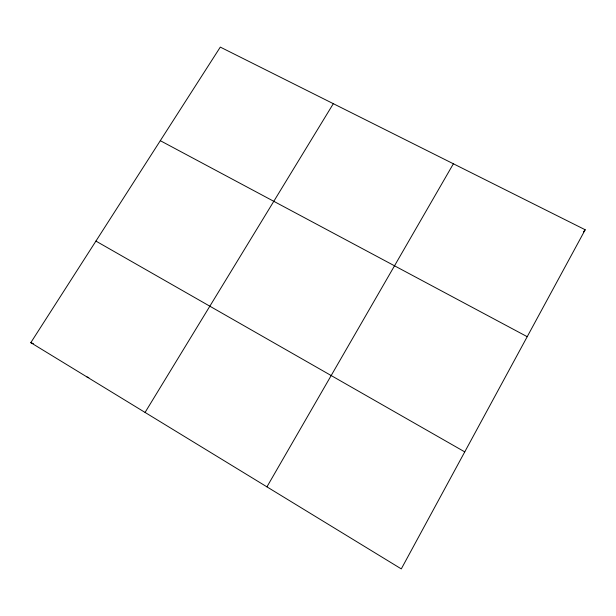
<?xml version="1.0" encoding="UTF-8"?>
<svg xmlns="http://www.w3.org/2000/svg" width="616" height="616" viewBox="0 0 616 616"><rect width="100%" height="100%" fill="white"/><g stroke="black" fill="none" stroke-linecap="round" stroke-linejoin="round"><path stroke-width="0.92" d="M585.2 229.76L401.293 568.899L30.8 342.658L220.305 47.101L585.2 229.76L583.46 231.885M266.936 486.856L453.391 163.779M145.068 412.435L333.325 103.673M87.025 376.992L88.827 377.6M30.8 342.658L33.372 343.636M160.299 140.679L527.211 336.69M95.919 241.087L464.749 451.882"/></g></svg>
